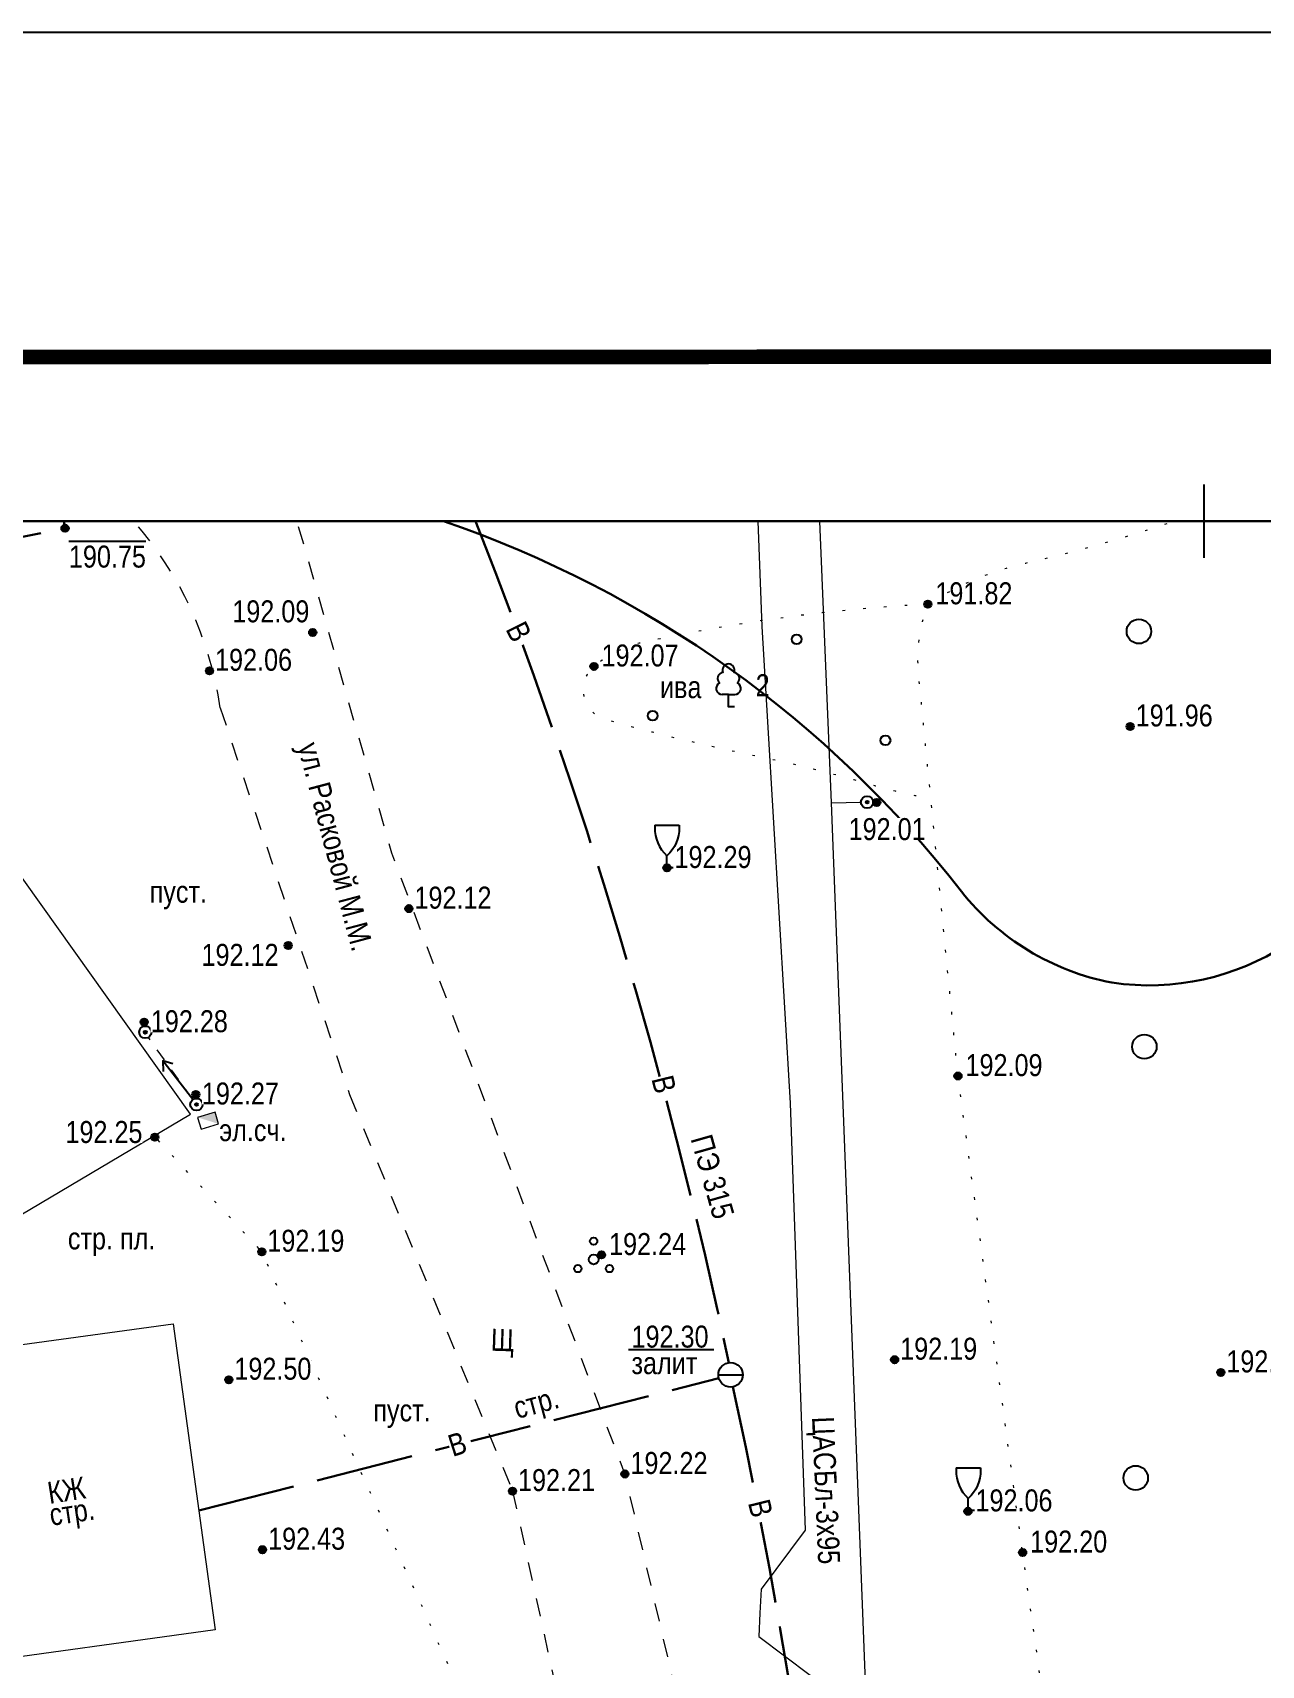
# Model space of a CAD drawing. Header units: millimetres. Extents: x 5990 to 6530, y 11230 to 11520.
# Drawn here: x 6052 to 6102.3, y 11453.1 to 11520 of the extents above; entities that cross this region are included whole.
import ezdxf
from ezdxf.enums import TextEntityAlignment as Align

# ---------------------------------------------------------------- set-up
doc = ezdxf.new("R2010")
doc.units = ezdxf.units.MM
for name, pattern in [('g5_01_5x1_5', [1.5, 0.75, -0.75]), ('g5_01x1', [1, 0.5, -0.5]), ('g5_122', [5, 4, -1]), ('g5_366', [0.85, 0.1, -0.75])]:
    doc.linetypes.add(name, pattern=pattern)
for name, color, linetype in [('01 ПЛАНШЕТ', 7, 'Continuous'), ('02 ПЛАНОВО-ВЫСОТНОЕ ОБОСНОВАНИЕ', 7, 'Continuous'), ('03 ЗДАНИЯ И ИХ ЧАСТИ', 7, 'Continuous'), ('04 ПРОМЫШЛЕННЫЕ И СОЦ.-КУЛЬТ. ОБЪЕКТЫ', 7, 'Continuous'), ('05 ГАЗОПРОВОД', 7, 'Continuous'), ('06 ВОДОПРОВОД', 7, 'Continuous'), ('07 ЭЛЕКТРОКАБЕЛЬ', 7, 'Continuous'), ('08 ЛЭП', 7, 'Continuous'), ('13 АВТОМОБИЛЬНЫЕ ДОРОГИ', 7, 'Continuous'), ('15 РЕЛЬЕФ', 7, 'Continuous'), ('16 РАСТИТЕЛЬНОСТЬ ГРУНТЫ И БОЛОТА', 7, 'Continuous'), ('17 ОГРАЖДЕНИЯ', 7, 'Continuous')]:
    doc.layers.add(name, color=color, linetype=linetype)
doc.layers.add('18 ГРАНИЦА ТОПОСЪЕМКИ', color=7, linetype='Continuous', plot=False)
doc.styles.add('Д-431', font='ARIALNI_1.TTF', dxfattribs={"height": 0.9})
doc.styles.add('Р-131', font='ARIALN.TTF')
doc.linetypes.add('g5_119_1', pattern='A,4,-1,[31,GUGK_2005.shx,S=0.1,R=0,X=0,Y=0],0.35,[31,GUGK_2005.shx,S=0.08,R=0,X=0,Y=0],3.3,[31,GUGK_2005.shx,S=0.08,R=180,X=0,Y=0],0.35,[31,GUGK_2005.shx,S=0.1,R=180,X=0,Y=0],-1', length=10)
doc.linetypes.add('g5_119_3', pattern='A,4,-1,[31,GUGK_2005.shx,S=0.1,R=0,X=0,Y=0],4,[31,GUGK_2005.shx,S=0.1,R=180,X=0,Y=0],-1', length=10)
doc.linetypes.add('g5_474_1a', pattern='A,1,-0.25,[28,GUGK_2005.shx,S=1,R=0,X=0,Y=0],-0.25,1', length=2.5)

# ---------------------------------------------------------------- blocks, each defined once
blk = doc.blocks.new('_krest')
at = {"color": 3, "linetype": 'ByBlock', "lineweight": -2}
for p, q in [((0, -3), (0, 3)), ((-3, 0), (3, 0))]:
    blk.add_line(p, q, dxfattribs=at)
blk = doc.blocks.new('g5_330')
blk.add_hatch(color=0).paths.add_polyline_path([(0.15, 0, 1), (-0.15, 0, 1)])
at = {"color": 0}
blk.add_circle((0, 0), 0.15, dxfattribs=at)
blk = doc.blocks.new('g5_115_1')
at = {"color": 0}
for points in [[(0, 0), (2, 0)], [(1.647, -0.252), (2, 0), (1.647, 0.252)]]:
    blk.add_lwpolyline(points, dxfattribs=at)
blk = doc.blocks.new('g5_108a')
h = blk.add_hatch(color=0)
edge = h.paths.add_edge_path()
edge.add_arc((0, 0), 0.06, 0, 360)
at = {"color": 0, "lineweight": 25}
blk.add_circle((0, 0), 0.25, dxfattribs=at)
at = {"color": 0}
blk.add_circle((0, 0), 0.06, dxfattribs=at)
blk = doc.blocks.new('g5_368')
at = {"color": 0}
blk.add_circle((0, 0), 0.5, dxfattribs=at)
blk = doc.blocks.new('g5_371')
at = {"color": 0}
blk.add_circle((0, 0), 0.2, dxfattribs=at)
blk = doc.blocks.new('g5_388_1')
at = {"color": 0}
blk.add_lwpolyline([(0, 0.497), (0.257, 0.497, 0.798042), (0.365, 0.973, 0.636328), (0.231, 1.405, 0.533064), (0, 1.75, 0.533064), (-0.231, 1.405, 0.636328), (-0.365, 0.973, 0.798042), (-0.257, 0.497)], format="xyb", dxfattribs=at)
for points in [[(0, 0.497), (-0.257, 0.497)], [(0.25, 0), (0, 0), (0, 0.497)]]:
    blk.add_lwpolyline(points, dxfattribs=at)
blk = doc.blocks.new('g5_390_2')
at = {"color": 0}
for points in [[(-0.5, 1.75), (-0.502, 1.658, 0.220516), (0, 0.497, 1.509273)], [(0.5, 1.75), (0.502, 1.658, -0.220516), (0, 0.497, -1.509273)]]:
    blk.add_lwpolyline(points, format="xyb", dxfattribs=at)
for points in [[(-0.5, 1.75), (0.5, 1.75)], [(0, 0), (0, 0.497)], [(0.25, 0), (0, 0)]]:
    blk.add_lwpolyline(points, dxfattribs=at)
blk = doc.blocks.new('71133200')
at = {"layer": '16 РАСТИТЕЛЬНОСТЬ ГРУНТЫ И БОЛОТА', "xscale": 2, "yscale": 2, "zscale": 2}
blk.add_blockref('g5_390_2', (0, 0), dxfattribs=at)
blk = doc.blocks.new('*U859')
blk.add_lwpolyline([(-8.36, 2.08), (-1.36, 2.08)])
at = {"style": 'Д-431'}
blk.add_attdef('Z1', text='', height=1.8, dxfattribs=at).set_placement((-8.11, 4.03), align=Align.TOP_LEFT)
for tag, p in [('Z2', (-8.11, 0.06)), ('Z3', (-8.06, -1.93)), ('Z4', (-8.06, -4))]:
    blk.add_attdef(tag, p, '', height=1.8, dxfattribs=at)
blk.add_wipeout([(-0.11, -0.99), (-0.17, -0.98), (-0.24, -0.97), (-0.28, -0.96), (-0.36, -0.93), (-0.41, -0.91), (-0.49, -0.87), (-0.57, -0.82), (-0.62, -0.79), (-0.67, -0.74), (-0.71, -0.7), (-0.77, -0.63), (-0.8, -0.6), (-0.83, -0.56), (-0.86, -0.5), (-0.9, -0.44), (-0.94, -0.35), (-0.95, -0.31), (-0.97, -0.26), (-0.98, -0.18), (-0.99, -0.1), (-1, -0.03), (-1, 0.04), (-0.99, 0.11), (-0.99, 0.16), (-0.98, 0.2), (-0.96, 0.27), (-0.95, 0.31), (-0.94, 0.35), (-0.92, 0.39), (-0.9, 0.43), (-0.88, 0.48), (-0.87, 0.49), (-0.86, 0.51), (-0.86, 0.52), (-0.85, 0.53), (-0.84, 0.55), (-0.83, 0.56), (-0.82, 0.58), (-0.81, 0.59), (-0.8, 0.6), (-0.79, 0.61), (-0.77, 0.64), (-0.76, 0.65), (-0.75, 0.66), (-0.74, 0.67), (-0.73, 0.68), (-0.72, 0.69), (-0.71, 0.7), (-0.7, 0.71), (-0.69, 0.73), (-0.67, 0.74), (-0.66, 0.75), (-0.65, 0.76), (-0.64, 0.77), (-0.62, 0.78), (-0.61, 0.79), (-0.6, 0.8), (-0.58, 0.81), (-0.56, 0.83), (-0.55, 0.83), (-0.53, 0.85), (-0.52, 0.86), (-0.5, 0.86), (-0.49, 0.87), (-0.47, 0.88), (-0.46, 0.89), (-0.44, 0.9), (-0.43, 0.9), (-0.36, 0.93), (-0.33, 0.94), (-0.31, 0.95), (-0.27, 0.96), (-0.22, 0.98), (-0.16, 0.99), (-0.1, 0.99), (0, 1), (0.1, 1), (0.16, 0.99), (0.22, 0.98), (0.3, 0.95), (0.36, 0.93), (0.48, 0.88), (0.56, 0.83), (0.63, 0.77), (0.73, 0.68), (0.81, 0.59), (0.86, 0.52), (0.94, 0.34), (0.98, 0.21), (0.99, 0.13), (1, 0.07), (1, 0.02), (1, -0.08), (0.97, -0.23), (0.94, -0.33), (0.91, -0.41), (0.88, -0.47), (0.86, -0.51), (0.82, -0.57), (0.79, -0.61), (0.76, -0.65), (0.72, -0.7), (0.66, -0.75), (0.63, -0.77), (0.6, -0.8), (0.55, -0.84), (0.5, -0.87), (0.43, -0.9), (0.38, -0.92), (0.31, -0.95), (0.24, -0.97), (0.18, -0.98), (0.07, -1), (-0.05, -1)])
blk.add_lwpolyline([(-1, 0), (1, 0)])
blk.add_circle((0, 0), 1)
blk = doc.blocks.new('g5_394')
at = {"color": 0}
for centre, radius in [((0, 0.75), 0.15), ((0, 0), 0.2), ((-0.65, -0.375), 0.15), ((0.65, -0.375), 0.15)]:
    blk.add_circle(centre, radius, dxfattribs=at)
blk = doc.blocks.new('g5_113c')
blk.add_hatch(color=1).paths.add_polyline_path([(-0.375, 0), (0.375, 0), (0, 0.25), (-0.375, 0.5)])
at = {"color": 1, "lineweight": 20}
blk.add_lwpolyline([(-0.375, 0), (0.375, 0), (0.375, 0.5), (-0.375, 0.5)], close=True, dxfattribs=at)

msp = doc.modelspace()

# ---------------------------------------------------------------- linework, layer by layer
at = {"color": 7, "lineweight": 15}
msp.add_lwpolyline([(6000, 11250), (6250, 11250), (6250, 11500), (6000, 11500)], close=True, dxfattribs=at)
at = {"layer": '01 ПЛАНШЕТ', "color": 7}
for points in [[(5990, 11230), (6260, 11230), (6260, 11520), (5990, 11520)], [(6250, 11500), (6000, 11500), (6000, 11250), (6250, 11250)]]:
    msp.add_lwpolyline(points, close=True, dxfattribs=at)
at = {"layer": '01 ПЛАНШЕТ', "color": 7, "const_width": 0.6}
msp.add_lwpolyline([(5993, 11506.7), (6117.001, 11506.736)], dxfattribs=at)
at = {"layer": '03 ЗДАНИЯ И ИХ ЧАСТИ', "color": 7, "lineweight": 15, "extrusion": (0.007592, 0.001042, 0.999971), "elevation": 250.14}
msp.add_lwpolyline([(6045.692, 11465.435), (6056.164, 11466.873), (6057.886, 11454.338), (6047.413, 11452.9)], close=True, dxfattribs=at)
at = {"layer": '04 ПРОМЫШЛЕННЫЕ И СОЦ.-КУЛЬТ. ОБЪЕКТЫ', "color": 7, "linetype": 'g5_366', "lineweight": 15, "flags": 128}
msp.add_lwpolyline([(6070.77, 11449.323), (6068.008, 11455.519), (6064.901, 11462.348), (6061.43, 11470.08), (6057.011, 11474.83)], dxfattribs=at)
at = {"layer": '05 ГАЗОПРОВОД', "color": 1, "linetype": 'g5_122', "lineweight": 30}
msp.add_lwpolyline([(6038.662, 11496.738), (6053.374, 11499.705), (6053.328, 11500)], dxfattribs=at)
at = {"layer": '06 ВОДОПРОВОД', "color": 82, "linetype": 'g5_122', "lineweight": 30, "flags": 128}
for points in [[(6070.177, 11500, -0.041698), (6080.549, 11465.537)], [(6080.703, 11464.549, -0.04789), (6085.618, 11424.495)]]:
    msp.add_lwpolyline(points, format="xyb", dxfattribs=at)
at = {"layer": '07 ЭЛЕКТРОКАБЕЛЬ', "color": 1, "linetype": 'g5_119_3', "lineweight": 15}
for points in [[(6086.49, 11443.279), (6084.75, 11488.462), (6084.263, 11500)], [(6084.75, 11488.469), (6085.95, 11488.486)]]:
    msp.add_lwpolyline(points, dxfattribs=at)
at = {"layer": '08 ЛЭП', "color": 7, "linetype": 'g5_01x1', "lineweight": 15}
msp.add_lwpolyline([(6058.605, 11476.314), (6056.786, 11478.854)], dxfattribs=at)
at = {"layer": '15 РЕЛЬЕФ', "color": 32, "lineweight": 30, "flags": 128}
msp.add_lwpolyline([(6068.861, 11500, -0.146282), (6090.06, 11484.83, 0.178587), (6096.22, 11481.1, 0.374616), (6107.699, 11488.47)], format="xyb", dxfattribs=at)
at = {"layer": '16 РАСТИТЕЛЬНОСТЬ ГРУНТЫ И БОЛОТА', "color": 7, "linetype": 'g5_366', "lineweight": 15, "elevation": 192.36, "flags": 128}
msp.add_lwpolyline([(6088.688, 11496.597, 0.040833), (6077.011, 11495.029, 0.122031), (6075.024, 11494.05, 0.602082), (6075.495, 11491.88, 0.017812), (6081.699, 11490.379, -0.021507), (6086.222, 11489.249, 0.029605), (6088.808, 11488.648, -1.058483)], format="xyb", dxfattribs=at)
at = {"layer": '17 ОГРАЖДЕНИЯ', "color": 7, "linetype": 'g5_474_1a', "lineweight": 15}
msp.add_lwpolyline([(6044.174, 11467.207), (6058.509, 11475.72), (6046.266, 11492.881), (6039.246, 11491.693)], dxfattribs=at)
at = {"layer": '18 ГРАНИЦА ТОПОСЪЕМКИ', "color": 2, "lineweight": 30}
msp.add_lwpolyline([(6057.974, 11500), (6000.338, 11500), (6000, 11500), (6000, 11466.644), (6016.111, 11469.409), (6033.609, 11475.569), (6037.378, 11475.615)], dxfattribs=at)
for points in [[(6250, 11500), (6035.594, 11500), (6038.25, 11463.689), (6049.231, 11425.375), (6059.094, 11391.313), (6062.167, 11250), (6250, 11250)], [(6177.394, 11250), (6177.354, 11251.127), (6230.217, 11254.348), (6230.438, 11250), (6250, 11250), (6250, 11287.814), (6144.051, 11279.777), (6141.969, 11323.791), (6250, 11335.292), (6250, 11363.999), (6137.205, 11353.136), (6133.809, 11409.649), (6133.809, 11409.649), (6250, 11418.784), (6250, 11500), (6204.091, 11500), (6235.857, 11452.28), (6132.003, 11438.928), (6138.306, 11500), (6038.284, 11500), (6040.478, 11481.045), (6051.473, 11439.881), (6064.107, 11378.144), (6068.931, 11250)]]:
    msp.add_lwpolyline(points, close=True, dxfattribs=at)

# ---------------------------------------------------------------- block references
at = {"layer": '02 ПЛАНОВО-ВЫСОТНОЕ ОБОСНОВАНИЕ', "xscale": 0.5, "yscale": 0.5, "zscale": 0.5}
msp.add_blockref('_krest', (6100, 11500), dxfattribs=at)
at = {"layer": '02 ПЛАНОВО-ВЫСОТНОЕ ОБОСНОВАНИЕ', "lineweight": 25, "xscale": 0.5, "yscale": 0.5, "zscale": 0.5}
msp.add_blockref('_krest', (6100, 11500), dxfattribs=at)
at = {"layer": '05 ГАЗОПРОВОД', "color": 7, "lineweight": 15}
msp.add_blockref('g5_330', (6053.374, 11499.705, 192.01), dxfattribs=at)
at = {"layer": '08 ЛЭП', "color": 7, "lineweight": 15}
msp.add_blockref('g5_108a', (6086.2, 11488.49), dxfattribs=at)
for name, p, rotation in [('g5_108a', (6056.66, 11479.07), 61.20292780669515), ('g5_115_1', (6058.605, 11476.314), 127.8782130677276), ('g5_108a', (6058.75, 11476.11), 61.20292780669515)]:
    msp.add_blockref(name, p, dxfattribs=dict(at, rotation=rotation))
at = {"layer": '15 РЕЛЬЕФ', "color": 7, "lineweight": 15}
for p in [(6088.688, 11496.597), (6063.51, 11495.44), (6059.29, 11493.87), (6075.024, 11494.05), (6096.97, 11491.59), (6086.594, 11488.478), (6078.011, 11485.798), (6067.45, 11484.13), (6062.51, 11482.62), (6056.615, 11479.486), (6089.921, 11477.277), (6058.726, 11476.522), (6057.05, 11474.77), (6061.43, 11470.08), (6075.333, 11469.949), (6087.33, 11465.66), (6100.68, 11465.14), (6060.08, 11464.84), (6076.29, 11460.98), (6071.69, 11460.28), (6090.33, 11459.452), (6061.46, 11457.88), (6092.568, 11457.767)]:
    msp.add_blockref('g5_330', p, dxfattribs=at)
at = {"layer": '16 РАСТИТЕЛЬНОСТЬ ГРУНТЫ И БОЛОТА', "color": 7, "lineweight": 15}
for name, p in [('g5_368', (6097.326, 11495.482)), ('g5_371', (6083.316, 11495.158)), ('g5_388_1', (6080.53, 11492.398)), ('g5_371', (6077.423, 11492.028)), ('g5_371', (6086.953, 11491.02)), ('g5_368', (6097.552, 11478.478)), ('g5_394', (6075.01, 11469.763, 192.24)), ('g5_368', (6097.197, 11460.819))]:
    msp.add_blockref(name, p, dxfattribs=at)
at = {"layer": '16 РАСТИТЕЛЬНОСТЬ ГРУНТЫ И БОЛОТА', "color": 7, "lineweight": 15, "xscale": 0.5, "yscale": 0.5, "zscale": 0.5}
for p in [(6078.011, 11485.798), (6090.344, 11459.48)]:
    msp.add_blockref('71133200', p, dxfattribs=at)

# ---------------------------------------------------------------- texts
at = {"layer": '07 ЭЛЕКТРОКАБЕЛЬ', "color": 7, "lineweight": 25, "insert": (6084.845, 11463.351), "char_height": 0.9, "attachment_point": 1, "rotation": 272.44921, "style": 'Д-431'}
msp.add_mtext('ЦАСБл-3х95', dxfattribs=at)
at = {"layer": '15 РЕЛЬЕФ', "color": 7, "lineweight": 25, "char_height": 0.9, "attachment_point": 1, "style": 'Д-431'}
for s, insert in [('191.82', (6088.996, 11497.493)), ('192.07', (6075.332, 11494.946)), ('192.29', (6078.319, 11486.694)), ('192.09', (6090.229, 11478.173)), ('192.24', (6075.641, 11470.845)), ('192.06', (6090.638, 11460.348)), ('192.20', (6092.876, 11458.663))]:
    msp.add_mtext(s, dxfattribs=dict(at, insert=insert))
at = {"layer": '16 РАСТИТЕЛЬНОСТЬ ГРУНТЫ И БОЛОТА', "color": 7, "lineweight": 25, "char_height": 0.9, "attachment_point": 1, "style": 'Д-431'}
for s, insert in [('ива', (6077.725, 11493.65)), ('2', (6081.642, 11493.728))]:
    msp.add_mtext(s, dxfattribs=dict(at, insert=insert))

# ---------------------------------------------------------------- next in the draw order: texts
at = {"layer": '03 ЗДАНИЯ И ИХ ЧАСТИ', "color": 7, "lineweight": 25, "insert": (6052.599, 11460.641), "char_height": 0.9, "attachment_point": 1, "rotation": 8.90462, "style": 'Р-131', "bg_fill": 3, "box_fill_scale": 1, "bg_fill_color": 256, "bg_fill_transparency": 0}
msp.add_mtext('КЖ', dxfattribs=at)
at = {"layer": '05 ГАЗОПРОВОД', "color": 7, "lineweight": 25, "insert": (6053.532, 11498.996), "char_height": 0.9, "width": 2.79789, "attachment_point": 1, "line_spacing_factor": 0.6, "style": 'Д-431', "bg_fill": 3, "box_fill_scale": 1, "bg_fill_color": 256, "bg_fill_transparency": 0}
msp.add_mtext('{\\O190.75}', dxfattribs=at)
at = {"layer": '15 РЕЛЬЕФ', "color": 7, "lineweight": 25, "char_height": 0.9, "attachment_point": 1, "style": 'Д-431', "bg_fill": 3, "box_fill_scale": 1, "bg_fill_color": 256, "bg_fill_transparency": 0}
for s, insert in [('192.09', (6060.22, 11496.754)), ('192.06', (6059.515, 11494.77)), ('191.96', (6097.195, 11492.49)), ('192.09', (6100.905, 11466.04))]:
    msp.add_mtext(s, dxfattribs=dict(at, insert=insert))

# ---------------------------------------------------------------- next in the draw order: linework, layer by layer
at = {"layer": '13 АВТОМОБИЛЬНЫЕ ДОРОГИ', "color": 7, "linetype": 'g5_01_5x1_5', "lineweight": 15}
msp.add_lwpolyline([(6056.181, 11500, -0.145371), (6059.726, 11492.348), (6065.019, 11476.515), (6071.69, 11460.28), (6075.813, 11441.528), (6076.232, 11434.042), (6076.405, 11426.546, -0.298053), (6069.86, 11419.27), (6056.001, 11417.752)], format="xyb", dxfattribs=at)
at = {"layer": '13 АВТОМОБИЛЬНЫЕ ДОРОГИ', "color": 7, "linetype": 'g5_01_5x1_5', "lineweight": 15, "flags": 128}
msp.add_lwpolyline([(6089.081, 11250), (6087.657, 11280.656), (6086.112, 11321.728), (6084.558, 11357.693), (6083.95, 11367.69), (6083.929, 11384.91), (6083.098, 11398.514), (6080.7, 11442.15), (6076.29, 11460.98), (6066.754, 11486.395), (6062.871, 11500)], dxfattribs=at)

# ---------------------------------------------------------------- next in the draw order: texts
at = {"layer": '03 ЗДАНИЯ И ИХ ЧАСТИ', "color": 7, "lineweight": 25, "insert": (6052.677, 11459.746), "char_height": 0.9, "attachment_point": 1, "rotation": 8.36153, "style": 'Д-431', "bg_fill": 3, "box_fill_scale": 1, "bg_fill_color": 256, "bg_fill_transparency": 0}
msp.add_mtext('стр.', dxfattribs=at)

# ---------------------------------------------------------------- next in the draw order: block references
at = {"layer": '06 ВОДОПРОВОД', "color": 7, "lineweight": 15, "xscale": 0.5, "yscale": 0.5, "zscale": 0.5}
msp.add_blockref('*U859', (6080.614, 11465.041, 192.3), dxfattribs=at).add_auto_attribs({'Z1': '192.30', 'Z2': 'залит'})

# ---------------------------------------------------------------- next in the draw order: texts
at = {"layer": '04 ПРОМЫШЛЕННЫЕ И СОЦ.-КУЛЬТ. ОБЪЕКТЫ', "color": 7, "lineweight": 25, "char_height": 0.9, "attachment_point": 1, "style": 'Д-431', "bg_fill": 3, "box_fill_scale": 1, "bg_fill_color": 256, "bg_fill_transparency": 0}
for s, insert in [('пуст.', (6056.836, 11485.272)), ('стр. пл.', (6053.49, 11471.076)), ('пуст.', (6065.991, 11464.035))]:
    msp.add_mtext(s, dxfattribs=dict(at, insert=insert))
at = {"layer": '06 ВОДОПРОВОД', "color": 7, "lineweight": 25, "char_height": 0.9, "attachment_point": 1, "style": 'Д-431', "bg_fill": 3, "box_fill_scale": 1, "bg_fill_color": 256, "bg_fill_transparency": 0}
for s, insert, rotation in [('В', (6072.197, 11495.98), 296.32482), ('В', (6078.243, 11477.378), 283.73124), ('ПЭ 315', (6079.836, 11474.957), 285.80937), ('В', (6082.197, 11460.016), 283.73124)]:
    msp.add_mtext(s, dxfattribs=dict(at, insert=insert, rotation=rotation))
at = {"layer": '13 АВТОМОБИЛЬНЫЕ ДОРОГИ', "color": 7, "lineweight": 25, "char_height": 0.9, "attachment_point": 1, "bg_fill": 3, "box_fill_scale": 1, "bg_fill_color": 256, "bg_fill_transparency": 0}
for s, insert, rotation, style in [('ул. Расковой М.М.', (6063.759, 11491.023), 284.83502, 'Р-131'), ('Щ', (6070.82, 11466.929), 358.15363, 'Д-431')]:
    msp.add_mtext(s, dxfattribs=dict(at, insert=insert, rotation=rotation, style=style))
at = {"layer": '15 РЕЛЬЕФ', "color": 7, "lineweight": 25, "char_height": 0.9, "attachment_point": 1, "style": 'Д-431', "bg_fill": 3, "box_fill_scale": 1, "bg_fill_color": 256, "bg_fill_transparency": 0}
for s, insert in [('192.01', (6085.445, 11487.836)), ('192.12', (6067.675, 11485.03)), ('192.12', (6058.96, 11482.687)), ('192.28', (6056.885, 11479.97)), ('192.27', (6058.975, 11477.01)), ('192.25', (6053.39, 11475.434)), ('192.19', (6061.655, 11470.98)), ('192.19', (6087.555, 11466.56)), ('192.50', (6060.305, 11465.74)), ('192.22', (6076.515, 11461.88)), ('192.21', (6071.915, 11461.18)), ('192.43', (6061.685, 11458.78))]:
    msp.add_mtext(s, dxfattribs=dict(at, insert=insert))

# ---------------------------------------------------------------- next in the draw order: linework, layer by layer
at = {"layer": '06 ВОДОПРОВОД', "color": 82, "linetype": 'g5_122', "lineweight": 30, "elevation": 192.204, "flags": 128}
msp.add_lwpolyline([(6058.847, 11459.485), (6080.135, 11464.9)], dxfattribs=at)
at = {"layer": '07 ЭЛЕКТРОКАБЕЛЬ', "color": 1, "linetype": 'g5_119_1', "lineweight": 15}
msp.add_lwpolyline([(6081.727, 11500), (6081.89, 11495.68), (6083.06, 11476.16), (6083.67, 11458.68), (6081.86, 11456.27), (6081.81, 11455.28), (6081.77, 11454.32), (6083.87, 11452.74), (6084.45, 11433.39), (6084.31, 11411.64), (6084.77, 11391.37), (6085.2, 11370.97), (6086.71, 11337.01), (6087.42, 11321.26), (6088.15, 11308.14), (6089.19, 11284.81), (6089.67, 11266.19), (6091.138, 11250), (6091.138, 11250)], dxfattribs=at)
at = {"layer": '16 РАСТИТЕЛЬНОСТЬ ГРУНТЫ И БОЛОТА', "color": 7, "linetype": 'g5_366', "lineweight": 15, "elevation": 192.36, "flags": 128}
msp.add_lwpolyline([(6120.805, 11500), (6121.944, 11493.662), (6123.47, 11432.674, 0.070581), (6114.849, 11428.886, 0.073978), (6113.111, 11427.415, -0.034456), (6110.786, 11425.108, -0.318434), (6107.622, 11424.803, 0.077168), (6092.791, 11430.497, -0.0573), (6091.342, 11430.989, -0.28779), (6091.105, 11431.36), (6089.475, 11439.94, -0.09366), (6089.473, 11441.497, -0.202367), (6089.971, 11442.248, -0.080637), (6092.583, 11443.432, 0.189992), (6094.395, 11444.781), (6092.568, 11457.767), (6089.921, 11477.277), (6088.314, 11493.7, -0.113532), (6088.688, 11496.597, -0.087498), (6092.696, 11498.283, 0.026115), (6098.764, 11500)], format="xyb", dxfattribs=at)

# ---------------------------------------------------------------- next in the draw order: block references
at = {"layer": '07 ЭЛЕКТРОКАБЕЛЬ', "color": 1, "lineweight": 15, "rotation": 196.2640837682972}
msp.add_blockref('g5_113c', (6059.16, 11475.689), dxfattribs=at)

# ---------------------------------------------------------------- next in the draw order: texts
at = {"layer": '06 ВОДОПРОВОД', "color": 7, "lineweight": 25, "char_height": 0.9, "attachment_point": 1, "style": 'Д-431', "bg_fill": 3, "box_fill_scale": 1, "bg_fill_color": 256, "bg_fill_transparency": 0}
for s, insert, rotation in [('стр.', (6071.648, 11464.1), 14.93559), ('В', (6068.967, 11462.532), 17.61325)]:
    msp.add_mtext(s, dxfattribs=dict(at, insert=insert, rotation=rotation))
at = {"layer": '07 ЭЛЕКТРОКАБЕЛЬ', "color": 7, "lineweight": 25, "insert": (6059.689, 11475.509), "char_height": 0.9, "attachment_point": 1, "style": 'Д-431', "bg_fill": 3, "box_fill_scale": 1, "bg_fill_color": 256, "bg_fill_transparency": 0}
msp.add_mtext('эл.сч.', dxfattribs=at)

doc.saveas('drawing.dxf')
